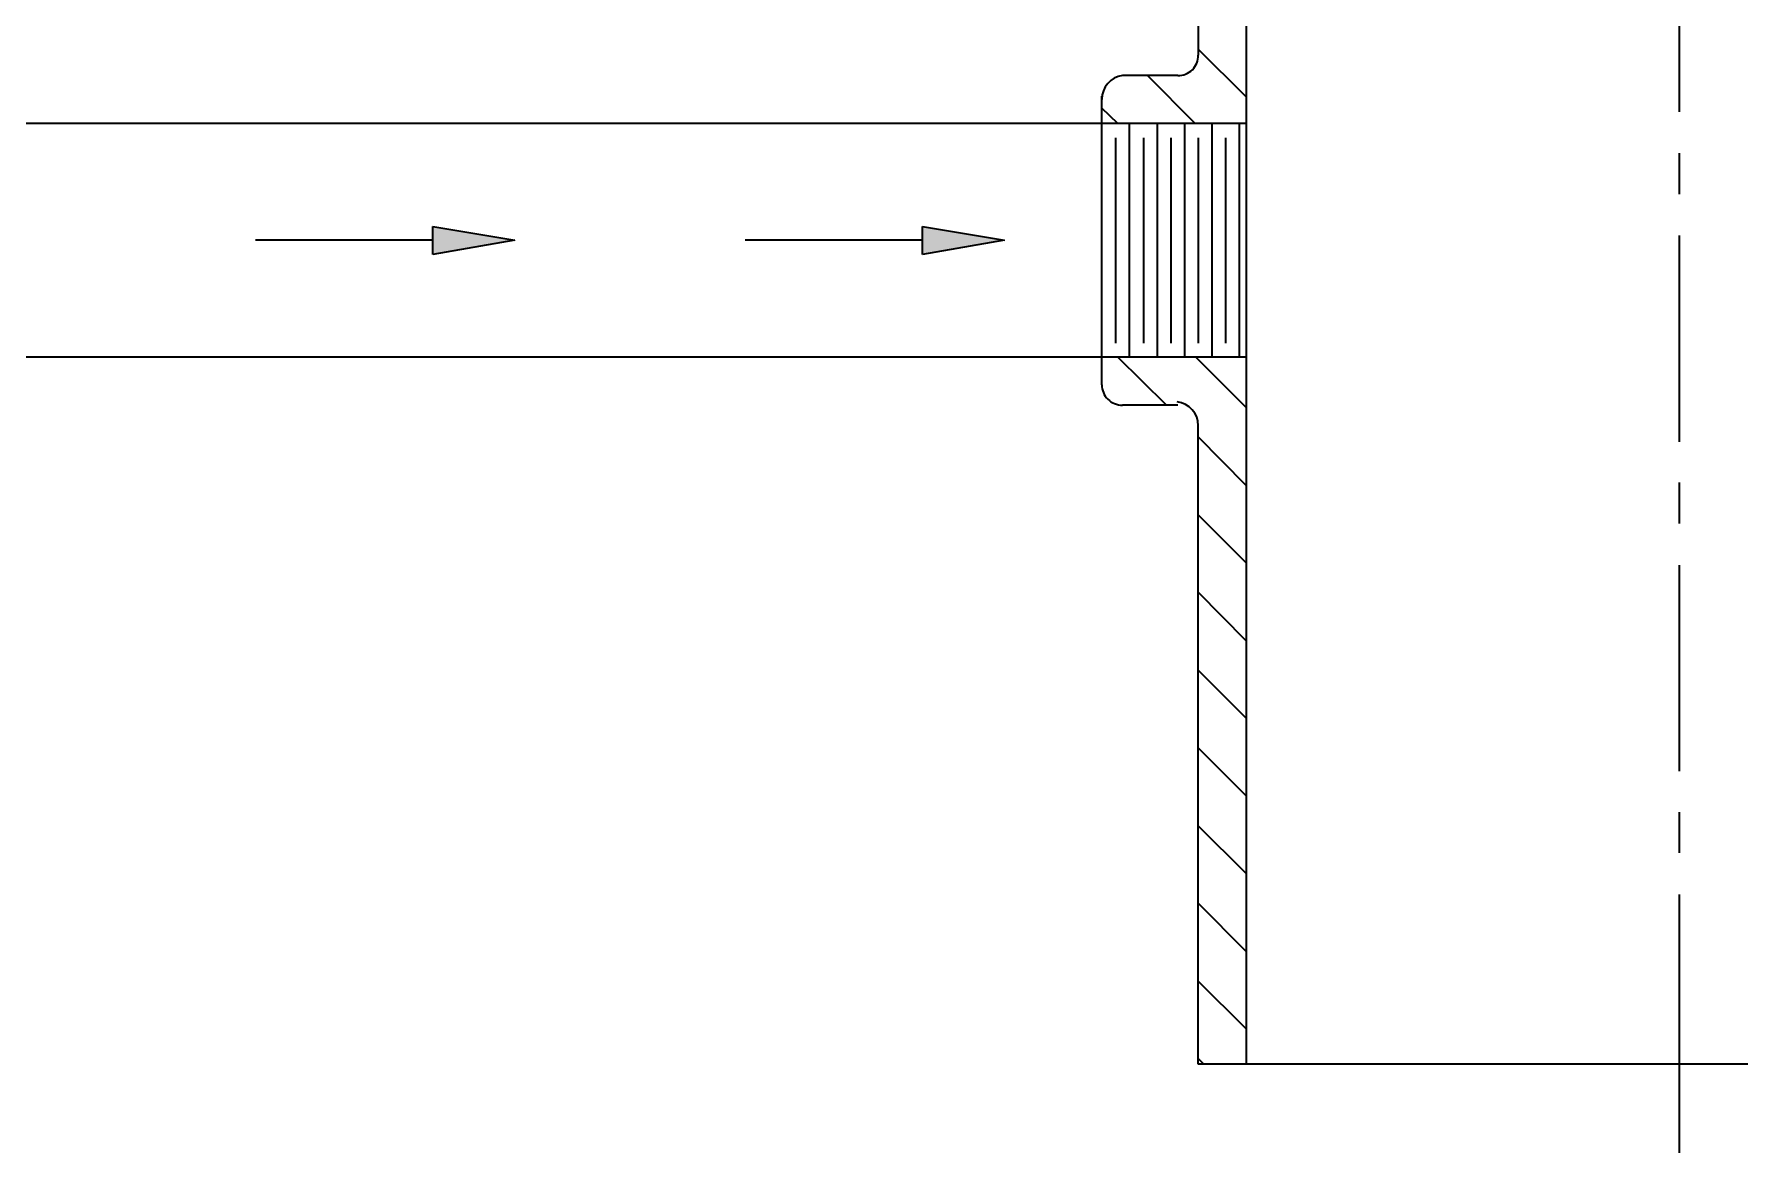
# Model space of a CAD drawing. Header units: inches. Extents: x 2025 to 34930, y -6955 to 4650.
# Drawn here: x 9161.4 to 9225.8, y -2597.9 to -2555.7 of the extents above; entities that cross this region are included whole.
import ezdxf

# ---------------------------------------------------------------- set-up
doc = ezdxf.new("R2010")
doc.units = ezdxf.units.IN
doc.header["$MEASUREMENT"] = 0
doc.layers.add('PDF-TEXT', color=7, linetype='Continuous', lineweight=35)

msp = doc.modelspace()

# ---------------------------------------------------------------- linework, layer by layer
at = {"layer": 'PDF-TEXT'}
for p, q in [((9207.15, -2544.794), (9207.15, -2594.574)), ((9223.509, -2550.838), (9223.509, -2558.613)), ((9205.346, -2554.122), (9205.346, -2556.469)), ((9207.15, -2558.038), (9205.346, -2556.234)), ((9204.57, -2557.237), (9202.482, -2557.237)), ((9205.233, -2559.049), (9203.429, -2557.237)), ((9201.706, -2568.912), (9201.706, -2558.014)), ((9202.304, -2559.049), (9201.706, -2558.467)), ((9207.15, -2559.049), (9142.84, -2559.049)), ((9202.741, -2559.049), (9202.741, -2567.876)), ((9203.793, -2559.049), (9203.793, -2567.876)), ((9204.829, -2559.049), (9204.829, -2567.876)), ((9205.856, -2559.049), (9205.856, -2567.876)), ((9206.892, -2559.049), (9206.892, -2567.876)), ((9202.223, -2559.583), (9202.223, -2567.342)), ((9203.275, -2559.583), (9203.275, -2567.342)), ((9204.311, -2559.583), (9204.311, -2567.342)), ((9205.346, -2559.583), (9205.346, -2567.342)), ((9206.374, -2559.583), (9206.374, -2567.342)), ((9223.509, -2560.166), (9223.509, -2561.711)), ((9176.439, -2562.933), (9179.538, -2563.451)), ((9176.439, -2563.993), (9176.439, -2562.933)), ((9194.926, -2562.933), (9198.025, -2563.451)), ((9194.926, -2563.993), (9194.926, -2562.933)), ((9176.439, -2563.451), (9169.741, -2563.451)), ((9179.538, -2563.451), (9176.439, -2563.993)), ((9194.926, -2563.451), (9188.235, -2563.451)), ((9198.025, -2563.451), (9194.926, -2563.993)), ((9223.509, -2563.281), (9223.509, -2571.064)), ((9207.15, -2567.876), (9142.84, -2567.876)), ((9204.141, -2569.68), (9202.304, -2567.876)), ((9207.15, -2569.769), (9205.257, -2567.876)), ((9204.57, -2569.68), (9202.482, -2569.68)), ((9205.346, -2594.574), (9205.346, -2570.457)), ((9207.15, -2572.714), (9205.346, -2570.886)), ((9223.509, -2572.609), (9223.509, -2574.154)), ((9207.15, -2575.635), (9205.346, -2573.831)), ((9223.509, -2575.724), (9223.509, -2583.507)), ((9207.15, -2578.58), (9205.346, -2576.751)), ((9207.15, -2581.5), (9205.346, -2579.696)), ((9207.15, -2584.445), (9205.346, -2582.625)), ((9207.15, -2587.374), (9205.346, -2585.57)), ((9223.509, -2585.052), (9223.509, -2586.597)), ((9223.509, -2588.167), (9223.509, -2597.924)), ((9207.15, -2590.319), (9205.346, -2588.49)), ((9207.15, -2593.239), (9205.346, -2591.435)), ((9205.557, -2594.574), (9205.346, -2594.356)), ((9241.672, -2594.574), (9205.346, -2594.574))]:
    msp.add_line(p, q, dxfattribs=at)
for centre, radius, start, end in [((9204.59, -2556.481), 0.756, 268.42968, 0.97037), ((9202.604, -2558.127), 0.898, 97.76074, 180.52851), ((9202.463, -2568.923), 0.758, 179.14995, 271.44874), ((9204.44, -2570.459), 0.907, 0.15735, 83.30168)]:
    msp.add_arc(centre, radius, start, end, dxfattribs=at)
at = {"layer": 'PDF-TEXT', "transparency": 33554559}
for points in [[(9176.439, -2562.933), (9179.538, -2563.451), (9176.439, -2563.993)], [(9194.926, -2562.933), (9198.025, -2563.451), (9194.926, -2563.993)]]:
    msp.add_solid(points, dxfattribs=at)

doc.saveas('drawing.dxf')
